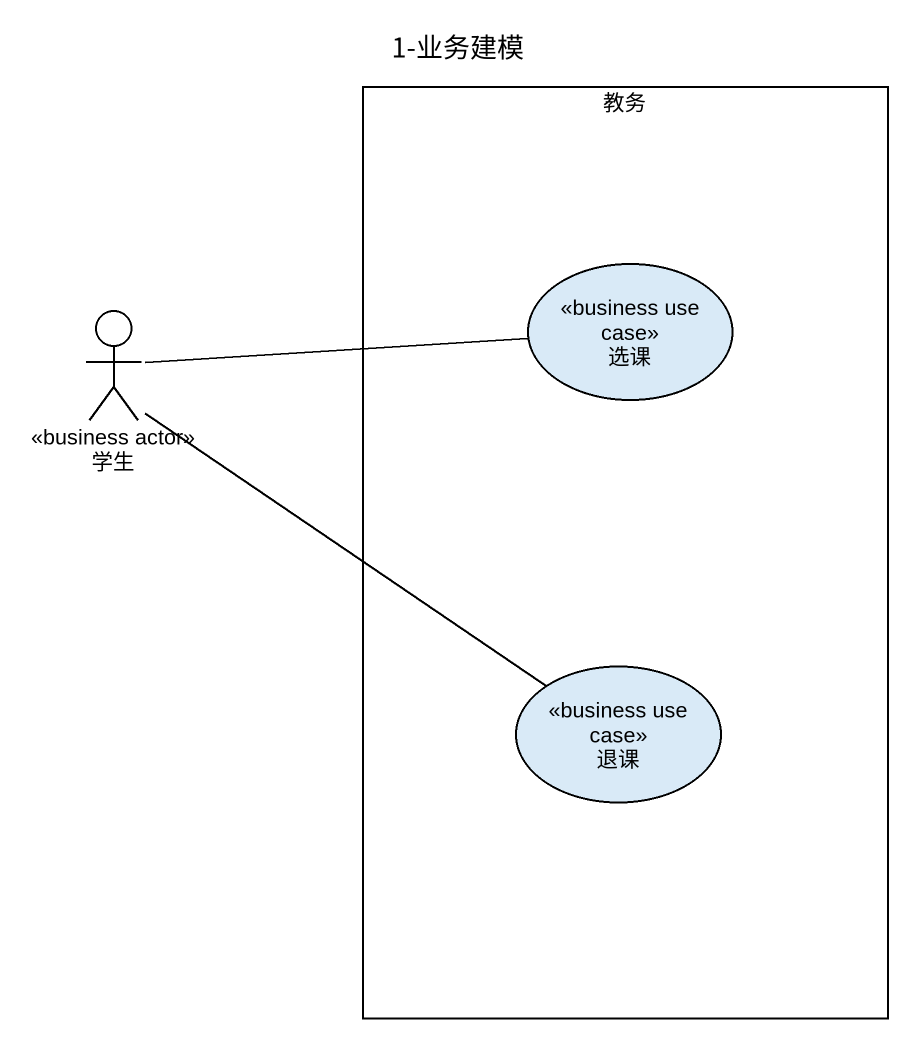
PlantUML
@startuml
title 1-业务建模
rectangle 教务 {
  usecase 选课 <<business use case>>
  usecase 退课 <<business use case>>
}
actor 学生 <<business actor>>
学生 -right- 选课
学生 -- 退课
@enduml
